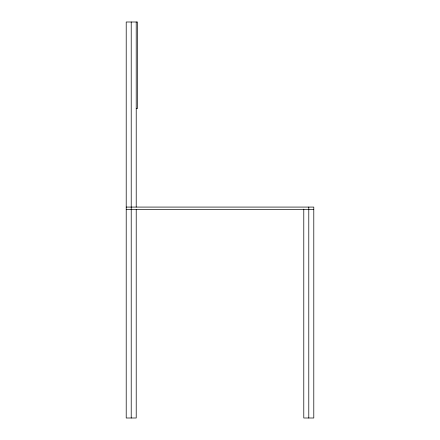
<?xml version="1.0" encoding="UTF-8"?>
<svg xmlns="http://www.w3.org/2000/svg" width="440" height="440" viewBox="0 0 440 440"><rect width="100%" height="100%" fill="white"/><g stroke="black" fill="none" stroke-linecap="round" stroke-linejoin="round"><path stroke-width="0.66" d="M136.213 108.554L137.467 108.554L137.467 22L126.209 22L126.209 418L136.213 418L136.213 209.578M126.209 207.081L313.791 207.081L313.791 418L303.787 418L303.787 209.138M126.209 209.578L313.791 209.578M308.786 207.081L308.786 418M136.213 22L136.213 207.081M131.214 22L131.214 418"/></g></svg>
